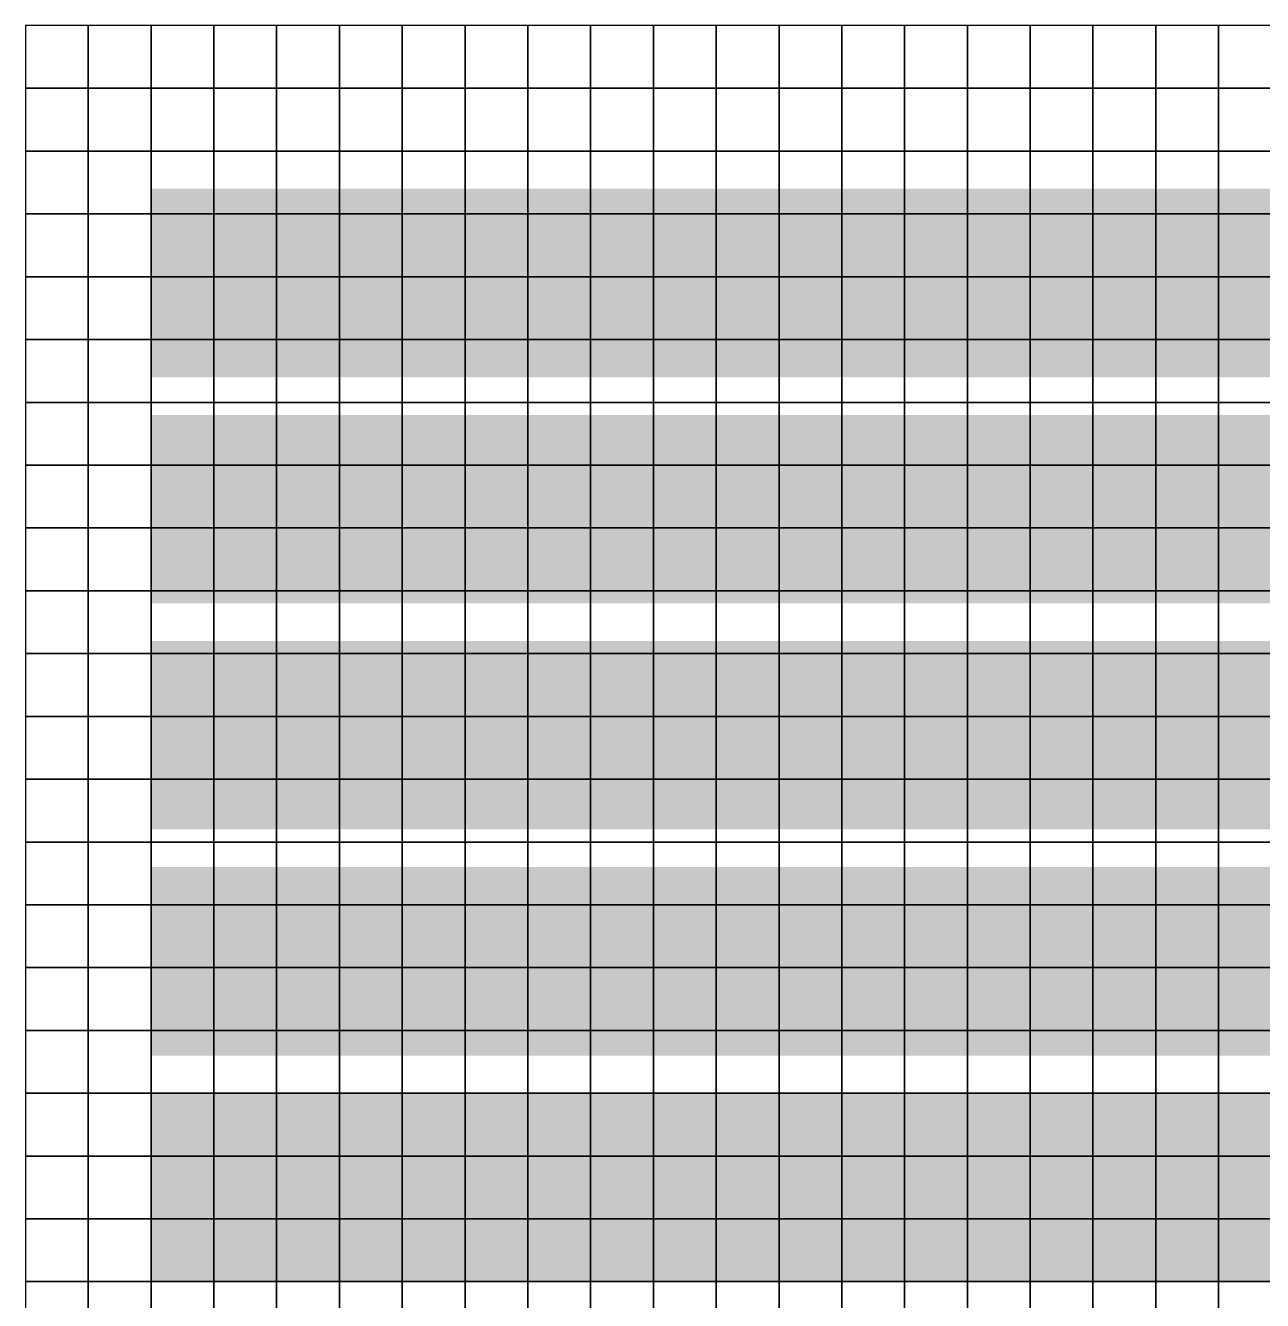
# Model space of a CAD drawing. Header units: metres. Extents: x 0 to 400, y 0 to 400.
# Drawn here: x 0 to 197, y 197 to 400 of the extents above; entities that cross this region are included whole.
import ezdxf

# ---------------------------------------------------------------- set-up
doc = ezdxf.new("R2010")
doc.units = ezdxf.units.M

msp = doc.modelspace()

# ---------------------------------------------------------------- linework, layer by layer
at = {"layer": 'F0', "color": 1}
for points in [[(92, 344), (122, 344), (92, 374), (122, 374)], [(56, 308), (86, 308), (56, 338), (86, 338)], [(182, 308), (212, 308), (182, 338), (212, 338)], [(20, 272), (50, 272), (20, 302), (50, 302)], [(146, 272), (176, 272), (146, 302), (176, 302)], [(110, 236), (140, 236), (110, 266), (140, 266)], [(74, 200), (104, 200), (74, 230), (104, 230)]]:
    msp.add_solid(points, dxfattribs=at)
at = {"layer": 'F1', "color": 2}
for points in [[(56, 344), (86, 344), (56, 374), (86, 374)], [(182, 344), (212, 344), (182, 374), (212, 374)], [(20, 308), (50, 308), (20, 338), (50, 338)], [(146, 308), (176, 308), (146, 338), (176, 338)], [(110, 272), (140, 272), (110, 302), (140, 302)], [(74, 236), (104, 236), (74, 266), (104, 266)], [(38, 200), (68, 200), (38, 230), (68, 230)], [(164, 200), (194, 200), (164, 230), (194, 230)]]:
    msp.add_solid(points, dxfattribs=at)
at = {"layer": 'F2', "color": 3}
for points in [[(20, 344), (50, 344), (20, 374), (50, 374)], [(146, 344), (176, 344), (146, 374), (176, 374)], [(110, 308), (140, 308), (110, 338), (140, 338)], [(74, 272), (104, 272), (74, 302), (104, 302)], [(38, 236), (68, 236), (38, 266), (68, 266)], [(164, 236), (194, 236), (164, 266), (194, 266)], [(128, 200), (158, 200), (128, 230), (158, 230)]]:
    msp.add_solid(points, dxfattribs=at)
at = {"layer": 'F3', "color": 4}
for points in [[(110, 344), (140, 344), (110, 374), (140, 374)], [(74, 308), (104, 308), (74, 338), (104, 338)], [(38, 272), (68, 272), (38, 302), (68, 302)], [(164, 272), (194, 272), (164, 302), (194, 302)], [(128, 236), (158, 236), (128, 266), (158, 266)], [(92, 200), (122, 200), (92, 230), (122, 230)]]:
    msp.add_solid(points, dxfattribs=at)
at = {"layer": 'F4', "color": 5}
for points in [[(74, 344), (104, 344), (74, 374), (104, 374)], [(38, 308), (68, 308), (38, 338), (68, 338)], [(164, 308), (194, 308), (164, 338), (194, 338)], [(128, 272), (158, 272), (128, 302), (158, 302)], [(92, 236), (122, 236), (92, 266), (122, 266)], [(56, 200), (86, 200), (56, 230), (86, 230)], [(182, 200), (212, 200), (182, 230), (212, 230)]]:
    msp.add_solid(points, dxfattribs=at)
at = {"layer": 'F5', "color": 6}
for points in [[(38, 344), (68, 344), (38, 374), (68, 374)], [(164, 344), (194, 344), (164, 374), (194, 374)], [(128, 308), (158, 308), (128, 338), (158, 338)], [(92, 272), (122, 272), (92, 302), (122, 302)], [(56, 236), (86, 236), (56, 266), (86, 266)], [(182, 236), (212, 236), (182, 266), (212, 266)], [(20, 200), (50, 200), (20, 230), (50, 230)], [(146, 200), (176, 200), (146, 230), (176, 230)]]:
    msp.add_solid(points, dxfattribs=at)
at = {"layer": 'F6', "color": 7}
for points in [[(128, 344), (158, 344), (128, 374), (158, 374)], [(92, 308), (122, 308), (92, 338), (122, 338)], [(56, 272), (86, 272), (56, 302), (86, 302)], [(182, 272), (212, 272), (182, 302), (212, 302)], [(20, 236), (50, 236), (20, 266), (50, 266)], [(146, 236), (176, 236), (146, 266), (176, 266)], [(110, 200), (140, 200), (110, 230), (140, 230)]]:
    msp.add_solid(points, dxfattribs=at)
at = {"layer": 'SURF'}
for points in [[(0, 390, 0), (10, 390, 0), (10, 400, 0), (0, 400, 0)], [(10, 390, 0), (20, 390, 0), (20, 400, 0), (10, 400, 0)], [(20, 390, 0), (30, 390, 0), (30, 400, 0), (20, 400, 0)], [(30, 390, 0), (40, 390, 0), (40, 400, 0), (30, 400, 0)], [(40, 390, 0), (50, 390, 0), (50, 400, 0), (40, 400, 0)], [(50, 390, 0), (60, 390, 0), (60, 400, 0), (50, 400, 0)], [(60, 390, 0), (70, 390, 0), (70, 400, 0), (60, 400, 0)], [(70, 390, 0), (80, 390, 0), (80, 400, 0), (70, 400, 0)], [(80, 390, 0), (90, 390, 0), (90, 400, 0), (80, 400, 0)], [(90, 390, 0), (100, 390, 0.01), (100, 400, 0), (90, 400, 0)], [(100, 390, 0.01), (110, 390, 0.01), (110, 400, 0), (100, 400, 0)], [(110, 390, 0.01), (120, 390, 0.01), (120, 400, 0.01), (110, 400, 0)], [(120, 390, 0.01), (130, 390, 0.02), (130, 400, 0.01), (120, 400, 0.01)], [(130, 390, 0.02), (140, 390, 0.02), (140, 400, 0.01), (130, 400, 0.01)], [(140, 390, 0.02), (150, 390, 0.03), (150, 400, 0.01), (140, 400, 0.01)], [(150, 390, 0.03), (160, 390, 0.03), (160, 400, 0.01), (150, 400, 0.01)], [(160, 390, 0.03), (170, 390, 0.04), (170, 400, 0.02), (160, 400, 0.01)], [(170, 390, 0.04), (180, 390, 0.04), (180, 400, 0.02), (170, 400, 0.02)], [(180, 390, 0.04), (190, 390, 0.04), (190, 400, 0.02), (180, 400, 0.02)], [(190, 390, 0.04), (200, 390, 0.04), (200, 400, 0.02), (190, 400, 0.02)], [(0, 380, 0), (10, 380, 0), (10, 390, 0), (0, 390, 0)], [(10, 380, 0), (20, 380, 0), (20, 390, 0), (10, 390, 0)], [(20, 380, 0), (30, 380, 0), (30, 390, 0), (20, 390, 0)], [(30, 380, 0), (40, 380, 0), (40, 390, 0), (30, 390, 0)], [(40, 380, 0), (50, 380, 0), (50, 390, 0), (40, 390, 0)], [(50, 380, 0), (60, 380, 0), (60, 390, 0), (50, 390, 0)], [(60, 380, 0), (70, 380, 0), (70, 390, 0), (60, 390, 0)], [(70, 380, 0), (80, 380, 0.01), (80, 390, 0), (70, 390, 0)], [(80, 380, 0.01), (90, 380, 0.01), (90, 390, 0), (80, 390, 0)], [(90, 380, 0.01), (100, 380, 0.01), (100, 390, 0.01), (90, 390, 0)], [(100, 380, 0.01), (110, 380, 0.02), (110, 390, 0.01), (100, 390, 0.01)], [(110, 380, 0.02), (120, 380, 0.03), (120, 390, 0.01), (110, 390, 0.01)], [(120, 380, 0.03), (130, 380, 0.03), (130, 390, 0.02), (120, 390, 0.01)], [(130, 380, 0.03), (140, 380, 0.04), (140, 390, 0.02), (130, 390, 0.02)], [(140, 380, 0.04), (150, 380, 0.06), (150, 390, 0.03), (140, 390, 0.02)], [(150, 380, 0.06), (160, 380, 0.07), (160, 390, 0.03), (150, 390, 0.03)], [(160, 380, 0.07), (170, 380, 0.08), (170, 390, 0.04), (160, 390, 0.03)], [(170, 380, 0.08), (180, 380, 0.08), (180, 390, 0.04), (170, 390, 0.04)], [(180, 380, 0.08), (190, 380, 0.09), (190, 390, 0.04), (180, 390, 0.04)], [(190, 380, 0.09), (200, 380, 0.09), (200, 390, 0.04), (190, 390, 0.04)], [(0, 370, 0), (10, 370, 0), (10, 380, 0), (0, 380, 0)], [(10, 370, 0), (20, 370, 0), (20, 380, 0), (10, 380, 0)], [(20, 370, 0), (30, 370, 0), (30, 380, 0), (20, 380, 0)], [(30, 370, 0), (40, 370, 0), (40, 380, 0), (30, 380, 0)], [(40, 370, 0), (50, 370, 0), (50, 380, 0), (40, 380, 0)], [(50, 370, 0), (60, 370, 0), (60, 380, 0), (50, 380, 0)], [(60, 370, 0), (70, 370, 0.01), (70, 380, 0), (60, 380, 0)], [(70, 370, 0.01), (80, 370, 0.01), (80, 380, 0.01), (70, 380, 0)], [(80, 370, 0.01), (90, 370, 0.02), (90, 380, 0.01), (80, 380, 0.01)], [(90, 370, 0.02), (100, 370, 0.03), (100, 380, 0.01), (90, 380, 0.01)], [(100, 370, 0.03), (110, 370, 0.04), (110, 380, 0.02), (100, 380, 0.01)], [(110, 370, 0.04), (120, 370, 0.05), (120, 380, 0.03), (110, 380, 0.02)], [(120, 370, 0.05), (130, 370, 0.07), (130, 380, 0.03), (120, 380, 0.03)], [(130, 370, 0.07), (140, 370, 0.09), (140, 380, 0.04), (130, 380, 0.03)], [(140, 370, 0.09), (150, 370, 0.11), (150, 380, 0.06), (140, 380, 0.04)], [(150, 370, 0.11), (160, 370, 0.13), (160, 380, 0.07), (150, 380, 0.06)], [(160, 370, 0.13), (170, 370, 0.15), (170, 380, 0.08), (160, 380, 0.07)], [(170, 370, 0.15), (180, 370, 0.17), (180, 380, 0.08), (170, 380, 0.08)], [(180, 370, 0.17), (190, 370, 0.18), (190, 380, 0.09), (180, 380, 0.08)], [(190, 370, 0.18), (200, 370, 0.19), (200, 380, 0.09), (190, 380, 0.09)], [(0, 360, 0), (10, 360, 0), (10, 370, 0), (0, 370, 0)], [(10, 360, 0), (20, 360, 0), (20, 370, 0), (10, 370, 0)], [(20, 360, 0), (30, 360, 0), (30, 370, 0), (20, 370, 0)], [(30, 360, 0), (40, 360, 0), (40, 370, 0), (30, 370, 0)], [(40, 360, 0), (50, 360, 0), (50, 370, 0), (40, 370, 0)], [(50, 360, 0), (60, 360, 0.01), (60, 370, 0), (50, 370, 0)], [(60, 360, 0.01), (70, 360, 0.01), (70, 370, 0.01), (60, 370, 0)], [(70, 360, 0.01), (80, 360, 0.02), (80, 370, 0.01), (70, 370, 0.01)], [(80, 360, 0.02), (90, 360, 0.03), (90, 370, 0.02), (80, 370, 0.01)], [(90, 360, 0.03), (100, 360, 0.05), (100, 370, 0.03), (90, 370, 0.02)], [(100, 360, 0.05), (110, 360, 0.07), (110, 370, 0.04), (100, 370, 0.03)], [(110, 360, 0.07), (120, 360, 0.1), (120, 370, 0.05), (110, 370, 0.04)], [(120, 360, 0.1), (130, 360, 0.13), (130, 370, 0.07), (120, 370, 0.05)], [(130, 360, 0.13), (140, 360, 0.17), (140, 370, 0.09), (130, 370, 0.07)], [(140, 360, 0.17), (150, 360, 0.22), (150, 370, 0.11), (140, 370, 0.09)], [(150, 360, 0.22), (160, 360, 0.26), (160, 370, 0.13), (150, 370, 0.11)], [(160, 360, 0.26), (170, 360, 0.3), (170, 370, 0.15), (160, 370, 0.13)], [(170, 360, 0.3), (180, 360, 0.33), (180, 370, 0.17), (170, 370, 0.15)], [(180, 360, 0.33), (190, 360, 0.35), (190, 370, 0.18), (180, 370, 0.17)], [(190, 360, 0.35), (200, 360, 0.36), (200, 370, 0.19), (190, 370, 0.18)], [(0, 350, 0), (10, 350, 0), (10, 360, 0), (0, 360, 0)], [(10, 350, 0), (20, 350, 0), (20, 360, 0), (10, 360, 0)], [(20, 350, 0), (30, 350, 0), (30, 360, 0), (20, 360, 0)], [(30, 350, 0), (40, 350, 0), (40, 360, 0), (30, 360, 0)], [(40, 350, 0), (50, 350, 0.01), (50, 360, 0), (40, 360, 0)], [(50, 350, 0.01), (60, 350, 0.01), (60, 360, 0.01), (50, 360, 0)], [(60, 350, 0.01), (70, 350, 0.02), (70, 360, 0.01), (60, 360, 0.01)], [(70, 350, 0.02), (80, 350, 0.04), (80, 360, 0.02), (70, 360, 0.01)], [(80, 350, 0.04), (90, 350, 0.06), (90, 360, 0.03), (80, 360, 0.02)], [(90, 350, 0.06), (100, 350, 0.09), (100, 360, 0.05), (90, 360, 0.03)], [(100, 350, 0.09), (110, 350, 0.13), (110, 360, 0.07), (100, 360, 0.05)], [(110, 350, 0.13), (120, 350, 0.19), (120, 360, 0.1), (110, 360, 0.07)], [(120, 350, 0.19), (130, 350, 0.25), (130, 360, 0.13), (120, 360, 0.1)], [(130, 350, 0.25), (140, 350, 0.32), (140, 360, 0.17), (130, 360, 0.13)], [(140, 350, 0.32), (150, 350, 0.4), (150, 360, 0.22), (140, 360, 0.17)], [(150, 350, 0.4), (160, 350, 0.48), (160, 360, 0.26), (150, 360, 0.22)], [(160, 350, 0.48), (170, 350, 0.56), (170, 360, 0.3), (160, 360, 0.26)], [(170, 350, 0.56), (180, 350, 0.62), (180, 360, 0.33), (170, 360, 0.3)], [(180, 350, 0.62), (190, 350, 0.65), (190, 360, 0.35), (180, 360, 0.33)], [(190, 350, 0.65), (200, 350, 0.67), (200, 360, 0.36), (190, 360, 0.35)], [(0, 340, 0), (10, 340, 0), (10, 350, 0), (0, 350, 0)], [(10, 340, 0), (20, 340, 0), (20, 350, 0), (10, 350, 0)], [(20, 340, 0), (30, 340, 0), (30, 350, 0), (20, 350, 0)], [(30, 340, 0), (40, 340, 0.01), (40, 350, 0), (30, 350, 0)], [(40, 340, 0.01), (50, 340, 0.01), (50, 350, 0.01), (40, 350, 0)], [(50, 340, 0.01), (60, 340, 0.02), (60, 350, 0.01), (50, 350, 0.01)], [(60, 340, 0.02), (70, 340, 0.04), (70, 350, 0.02), (60, 350, 0.01)], [(70, 340, 0.04), (80, 340, 0.07), (80, 350, 0.04), (70, 350, 0.02)], [(80, 340, 0.07), (90, 340, 0.11), (90, 350, 0.06), (80, 350, 0.04)], [(90, 340, 0.11), (100, 340, 0.16), (100, 350, 0.09), (90, 350, 0.06)], [(100, 340, 0.16), (110, 340, 0.24), (110, 350, 0.13), (100, 350, 0.09)], [(110, 340, 0.24), (120, 340, 0.33), (120, 350, 0.19), (110, 350, 0.13)], [(120, 340, 0.33), (130, 340, 0.45), (130, 350, 0.25), (120, 350, 0.19)], [(130, 340, 0.45), (140, 340, 0.58), (140, 350, 0.32), (130, 350, 0.25)], [(140, 340, 0.58), (150, 340, 0.72), (150, 350, 0.4), (140, 350, 0.32)], [(150, 340, 0.72), (160, 340, 0.86), (160, 350, 0.48), (150, 350, 0.4)], [(160, 340, 0.86), (170, 340, 0.99), (170, 350, 0.56), (160, 350, 0.48)], [(170, 340, 0.99), (180, 340, 1.1), (180, 350, 0.62), (170, 350, 0.56)], [(180, 340, 1.1), (190, 340, 1.17), (190, 350, 0.65), (180, 350, 0.62)], [(190, 340, 1.17), (200, 340, 1.19), (200, 350, 0.67), (190, 350, 0.65)], [(0, 330, 0), (10, 330, 0), (10, 340, 0), (0, 340, 0)], [(10, 330, 0), (20, 330, 0), (20, 340, 0), (10, 340, 0)], [(20, 330, 0), (30, 330, 0.01), (30, 340, 0), (20, 340, 0)], [(30, 330, 0.01), (40, 330, 0.01), (40, 340, 0.01), (30, 340, 0)], [(40, 330, 0.01), (50, 330, 0.02), (50, 340, 0.01), (40, 340, 0.01)], [(50, 330, 0.02), (60, 330, 0.04), (60, 340, 0.02), (50, 340, 0.01)], [(60, 330, 0.04), (70, 330, 0.07), (70, 340, 0.04), (60, 340, 0.02)], [(70, 330, 0.07), (80, 330, 0.11), (80, 340, 0.07), (70, 340, 0.04)], [(80, 330, 0.11), (90, 330, 0.18), (90, 340, 0.11), (80, 340, 0.07)], [(90, 330, 0.18), (100, 330, 0.28), (100, 340, 0.16), (90, 340, 0.11)], [(100, 330, 0.28), (110, 330, 0.4), (110, 340, 0.24), (100, 340, 0.16)], [(110, 330, 0.4), (120, 330, 0.57), (120, 340, 0.33), (110, 340, 0.24)], [(120, 330, 0.57), (130, 330, 0.77), (130, 340, 0.45), (120, 340, 0.33)], [(130, 330, 0.77), (140, 330, 0.99), (140, 340, 0.58), (130, 340, 0.45)], [(140, 330, 0.99), (150, 330, 1.24), (150, 340, 0.72), (140, 340, 0.58)], [(150, 330, 1.24), (160, 330, 1.48), (160, 340, 0.86), (150, 340, 0.72)], [(160, 330, 1.48), (170, 330, 1.71), (170, 340, 0.99), (160, 340, 0.86)], [(170, 330, 1.71), (180, 330, 1.89), (180, 340, 1.1), (170, 340, 0.99)], [(180, 330, 1.89), (190, 330, 2), (190, 340, 1.17), (180, 340, 1.1)], [(190, 330, 2), (200, 330, 2.04), (200, 340, 1.19), (190, 340, 1.17)], [(0, 320, 0), (10, 320, 0), (10, 330, 0), (0, 330, 0)], [(10, 320, 0), (20, 320, 0.01), (20, 330, 0), (10, 330, 0)], [(20, 320, 0.01), (30, 320, 0.01), (30, 330, 0.01), (20, 330, 0)], [(30, 320, 0.01), (40, 320, 0.02), (40, 330, 0.01), (30, 330, 0.01)], [(40, 320, 0.02), (50, 320, 0.04), (50, 330, 0.02), (40, 330, 0.01)], [(50, 320, 0.04), (60, 320, 0.07), (60, 330, 0.04), (50, 330, 0.02)], [(60, 320, 0.07), (70, 320, 0.11), (70, 330, 0.07), (60, 330, 0.04)], [(70, 320, 0.11), (80, 320, 0.19), (80, 330, 0.11), (70, 330, 0.07)], [(80, 320, 0.19), (90, 320, 0.3), (90, 330, 0.18), (80, 330, 0.11)], [(90, 320, 0.3), (100, 320, 0.46), (100, 330, 0.28), (90, 330, 0.18)], [(100, 320, 0.46), (110, 320, 0.67), (110, 330, 0.4), (100, 330, 0.28)], [(110, 320, 0.67), (120, 320, 0.94), (120, 330, 0.57), (110, 330, 0.4)], [(120, 320, 0.94), (130, 320, 1.26), (130, 330, 0.77), (120, 330, 0.57)], [(130, 320, 1.26), (140, 320, 1.64), (140, 330, 0.99), (130, 330, 0.77)], [(140, 320, 1.64), (150, 320, 2.04), (150, 330, 1.24), (140, 330, 0.99)], [(150, 320, 2.04), (160, 320, 2.45), (160, 330, 1.48), (150, 330, 1.24)], [(160, 320, 2.45), (170, 320, 2.81), (170, 330, 1.71), (160, 330, 1.48)], [(170, 320, 2.81), (180, 320, 3.11), (180, 330, 1.89), (170, 330, 1.71)], [(180, 320, 3.11), (190, 320, 3.3), (190, 330, 2), (180, 330, 1.89)], [(190, 320, 3.3), (200, 320, 3.37), (200, 330, 2.04), (190, 330, 2)], [(0, 310, 0), (10, 310, 0), (10, 320, 0), (0, 320, 0)], [(10, 310, 0), (20, 310, 0.01), (20, 320, 0.01), (10, 320, 0)], [(20, 310, 0.01), (30, 310, 0.02), (30, 320, 0.01), (20, 320, 0.01)], [(30, 310, 0.02), (40, 310, 0.03), (40, 320, 0.02), (30, 320, 0.01)], [(40, 310, 0.03), (50, 310, 0.06), (50, 320, 0.04), (40, 320, 0.02)], [(50, 310, 0.06), (60, 310, 0.11), (60, 320, 0.07), (50, 320, 0.04)], [(60, 310, 0.11), (70, 310, 0.18), (70, 320, 0.11), (60, 320, 0.07)], [(70, 310, 0.18), (80, 310, 0.3), (80, 320, 0.19), (70, 320, 0.11)], [(80, 310, 0.3), (90, 310, 0.47), (90, 320, 0.3), (80, 320, 0.19)], [(90, 310, 0.47), (100, 310, 0.72), (100, 320, 0.46), (90, 320, 0.3)], [(100, 310, 0.72), (110, 310, 1.06), (110, 320, 0.67), (100, 320, 0.46)], [(110, 310, 1.06), (120, 310, 1.48), (120, 320, 0.94), (110, 320, 0.67)], [(120, 310, 1.48), (130, 310, 2), (130, 320, 1.26), (120, 320, 0.94)], [(130, 310, 2), (140, 310, 2.6), (140, 320, 1.64), (130, 320, 1.26)], [(140, 310, 2.6), (150, 310, 3.24), (150, 320, 2.04), (140, 320, 1.64)], [(150, 310, 3.24), (160, 310, 3.87), (160, 320, 2.45), (150, 320, 2.04)], [(160, 310, 3.87), (170, 310, 4.46), (170, 320, 2.81), (160, 320, 2.45)], [(170, 310, 4.46), (180, 310, 4.93), (180, 320, 3.11), (170, 320, 2.81)], [(180, 310, 4.93), (190, 310, 5.23), (190, 320, 3.3), (180, 320, 3.11)], [(190, 310, 5.23), (200, 310, 5.34), (200, 320, 3.37), (190, 320, 3.3)], [(0, 300, 0), (10, 300, 0.01), (10, 310, 0), (0, 310, 0)], [(10, 300, 0.01), (20, 300, 0.01), (20, 310, 0.01), (10, 310, 0)], [(20, 300, 0.01), (30, 300, 0.03), (30, 310, 0.02), (20, 310, 0.01)], [(30, 300, 0.03), (40, 300, 0.05), (40, 310, 0.03), (30, 310, 0.02)], [(40, 300, 0.05), (50, 300, 0.09), (50, 310, 0.06), (40, 310, 0.03)], [(50, 300, 0.09), (60, 300, 0.16), (60, 310, 0.11), (50, 310, 0.06)], [(60, 300, 0.16), (70, 300, 0.28), (70, 310, 0.18), (60, 310, 0.11)], [(70, 300, 0.28), (80, 300, 0.46), (80, 310, 0.3), (70, 310, 0.18)], [(80, 300, 0.46), (90, 300, 0.72), (90, 310, 0.47), (80, 310, 0.3)], [(90, 300, 0.72), (100, 300, 1.1), (100, 310, 0.72), (90, 310, 0.47)], [(100, 300, 1.1), (110, 300, 1.61), (110, 310, 1.06), (100, 310, 0.72)], [(110, 300, 1.61), (120, 300, 2.26), (120, 310, 1.48), (110, 310, 1.06)], [(120, 300, 2.26), (130, 300, 3.05), (130, 310, 2), (120, 310, 1.48)], [(130, 300, 3.05), (140, 300, 3.95), (140, 310, 2.6), (130, 310, 2)], [(140, 300, 3.95), (150, 300, 4.93), (150, 310, 3.24), (140, 310, 2.6)], [(150, 300, 4.93), (160, 300, 5.9), (160, 310, 3.87), (150, 310, 3.24)], [(160, 300, 5.9), (170, 300, 6.78), (170, 310, 4.46), (160, 310, 3.87)], [(170, 300, 6.78), (180, 300, 7.5), (180, 310, 4.93), (170, 310, 4.46)], [(180, 300, 7.5), (190, 300, 7.96), (190, 310, 5.23), (180, 310, 4.93)], [(190, 300, 7.96), (200, 300, 8.12), (200, 310, 5.34), (190, 310, 5.23)], [(0, 290, 0), (10, 290, 0.01), (10, 300, 0.01), (0, 300, 0)], [(10, 290, 0.01), (20, 290, 0.02), (20, 300, 0.01), (10, 300, 0.01)], [(20, 290, 0.02), (30, 290, 0.04), (30, 300, 0.03), (20, 300, 0.01)], [(30, 290, 0.04), (40, 290, 0.07), (40, 300, 0.05), (30, 300, 0.03)], [(40, 290, 0.07), (50, 290, 0.13), (50, 300, 0.09), (40, 300, 0.05)], [(50, 290, 0.13), (60, 290, 0.24), (60, 300, 0.16), (50, 300, 0.09)], [(60, 290, 0.24), (70, 290, 0.4), (70, 300, 0.28), (60, 300, 0.16)], [(70, 290, 0.4), (80, 290, 0.67), (80, 300, 0.46), (70, 300, 0.28)], [(80, 290, 0.67), (90, 290, 1.06), (90, 300, 0.72), (80, 300, 0.46)], [(90, 290, 1.06), (100, 290, 1.61), (100, 300, 1.1), (90, 300, 0.72)], [(100, 290, 1.61), (110, 290, 2.35), (110, 300, 1.61), (100, 300, 1.1)], [(110, 290, 2.35), (120, 290, 3.3), (120, 300, 2.26), (110, 300, 1.61)], [(120, 290, 3.3), (130, 290, 4.46), (130, 300, 3.05), (120, 300, 2.26)], [(130, 290, 4.46), (140, 290, 5.78), (140, 300, 3.95), (130, 300, 3.05)], [(140, 290, 5.78), (150, 290, 7.2), (150, 300, 4.93), (140, 300, 3.95)], [(150, 290, 7.2), (160, 290, 8.62), (160, 300, 5.9), (150, 300, 4.93)], [(160, 290, 8.62), (170, 290, 9.92), (170, 300, 6.78), (160, 300, 5.9)], [(170, 290, 9.92), (180, 290, 10.96), (180, 300, 7.5), (170, 300, 6.78)], [(180, 290, 10.96), (190, 290, 11.64), (190, 300, 7.96), (180, 300, 7.5)], [(190, 290, 11.64), (200, 290, 11.87), (200, 300, 8.12), (190, 300, 7.96)], [(0, 280, 0.01), (10, 280, 0.01), (10, 290, 0.01), (0, 290, 0)], [(10, 280, 0.01), (20, 280, 0.03), (20, 290, 0.02), (10, 290, 0.01)], [(20, 280, 0.03), (30, 280, 0.05), (30, 290, 0.04), (20, 290, 0.02)], [(30, 280, 0.05), (40, 280, 0.1), (40, 290, 0.07), (30, 290, 0.04)], [(40, 280, 0.1), (50, 280, 0.19), (50, 290, 0.13), (40, 290, 0.07)], [(50, 280, 0.19), (60, 280, 0.33), (60, 290, 0.24), (50, 290, 0.13)], [(60, 280, 0.33), (70, 280, 0.57), (70, 290, 0.4), (60, 290, 0.24)], [(70, 280, 0.57), (80, 280, 0.94), (80, 290, 0.67), (70, 290, 0.4)], [(80, 280, 0.94), (90, 280, 1.48), (90, 290, 1.06), (80, 290, 0.67)], [(90, 280, 1.48), (100, 280, 2.26), (100, 290, 1.61), (90, 290, 1.06)], [(100, 280, 2.26), (110, 280, 3.3), (110, 290, 2.35), (100, 290, 1.61)], [(110, 280, 3.3), (120, 280, 4.64), (120, 290, 3.3), (110, 290, 2.35)], [(120, 280, 4.64), (130, 280, 6.26), (130, 290, 4.46), (120, 290, 3.3)], [(130, 280, 6.26), (140, 280, 8.12), (140, 290, 5.78), (130, 290, 4.46)], [(140, 280, 8.12), (150, 280, 10.12), (150, 290, 7.2), (140, 290, 5.78)], [(150, 280, 10.12), (160, 280, 12.11), (160, 290, 8.62), (150, 290, 7.2)], [(160, 280, 12.11), (170, 280, 13.93), (170, 290, 9.92), (160, 290, 8.62)], [(170, 280, 13.93), (180, 280, 15.4), (180, 290, 10.96), (170, 290, 9.92)], [(180, 280, 15.4), (190, 280, 16.35), (190, 290, 11.64), (180, 290, 10.96)], [(190, 280, 16.35), (200, 280, 16.68), (200, 290, 11.87), (190, 290, 11.64)], [(0, 270, 0.01), (10, 270, 0.02), (10, 280, 0.01), (0, 280, 0.01)], [(10, 270, 0.02), (20, 270, 0.03), (20, 280, 0.03), (10, 280, 0.01)], [(20, 270, 0.03), (30, 270, 0.07), (30, 280, 0.05), (20, 280, 0.03)], [(30, 270, 0.07), (40, 270, 0.13), (40, 280, 0.1), (30, 280, 0.05)], [(40, 270, 0.13), (50, 270, 0.25), (50, 280, 0.19), (40, 280, 0.1)], [(50, 270, 0.25), (60, 270, 0.45), (60, 280, 0.33), (50, 280, 0.19)], [(60, 270, 0.45), (70, 270, 0.77), (70, 280, 0.57), (60, 280, 0.33)], [(70, 270, 0.77), (80, 270, 1.26), (80, 280, 0.94), (70, 280, 0.57)], [(80, 270, 1.26), (90, 270, 2), (90, 280, 1.48), (80, 280, 0.94)], [(90, 270, 2), (100, 270, 3.05), (100, 280, 2.26), (90, 280, 1.48)], [(100, 270, 3.05), (110, 270, 4.46), (110, 280, 3.3), (100, 280, 2.26)], [(110, 270, 4.46), (120, 270, 6.26), (120, 280, 4.64), (110, 280, 3.3)], [(120, 270, 6.26), (130, 270, 8.45), (130, 280, 6.26), (120, 280, 4.64)], [(130, 270, 8.45), (140, 270, 10.96), (140, 280, 8.12), (130, 280, 6.26)], [(140, 270, 10.96), (150, 270, 13.66), (150, 280, 10.12), (140, 280, 8.12)], [(150, 270, 13.66), (160, 270, 16.35), (160, 280, 12.11), (150, 280, 10.12)], [(160, 270, 16.35), (170, 270, 18.81), (170, 280, 13.93), (160, 280, 12.11)], [(170, 270, 18.81), (180, 270, 20.79), (180, 280, 15.4), (170, 280, 13.93)], [(180, 270, 20.79), (190, 270, 22.07), (190, 280, 16.35), (180, 280, 15.4)], [(190, 270, 22.07), (200, 270, 22.52), (200, 280, 16.68), (190, 280, 16.35)], [(0, 260, 0.01), (10, 260, 0.02), (10, 270, 0.02), (0, 270, 0.01)], [(10, 260, 0.02), (20, 260, 0.04), (20, 270, 0.03), (10, 270, 0.02)], [(20, 260, 0.04), (30, 260, 0.09), (30, 270, 0.07), (20, 270, 0.03)], [(30, 260, 0.09), (40, 260, 0.17), (40, 270, 0.13), (30, 270, 0.07)], [(40, 260, 0.17), (50, 260, 0.32), (50, 270, 0.25), (40, 270, 0.13)], [(50, 260, 0.32), (60, 260, 0.58), (60, 270, 0.45), (50, 270, 0.25)], [(60, 260, 0.58), (70, 260, 0.99), (70, 270, 0.77), (60, 270, 0.45)], [(70, 260, 0.99), (80, 260, 1.64), (80, 270, 1.26), (70, 270, 0.77)], [(80, 260, 1.64), (90, 260, 2.6), (90, 270, 2), (80, 270, 1.26)], [(90, 260, 2.6), (100, 260, 3.95), (100, 270, 3.05), (90, 270, 2)], [(100, 260, 3.95), (110, 260, 5.78), (110, 270, 4.46), (100, 270, 3.05)], [(110, 260, 5.78), (120, 260, 8.12), (120, 270, 6.26), (110, 270, 4.46)], [(120, 260, 8.12), (130, 260, 10.96), (130, 270, 8.45), (120, 270, 6.26)], [(130, 260, 10.96), (140, 260, 14.22), (140, 270, 10.96), (130, 270, 8.45)], [(140, 260, 14.22), (150, 260, 17.71), (150, 270, 13.66), (140, 270, 10.96)], [(150, 260, 17.71), (160, 260, 21.21), (160, 270, 16.35), (150, 270, 13.66)], [(160, 260, 21.21), (170, 260, 24.39), (170, 270, 18.81), (160, 270, 16.35)], [(170, 260, 24.39), (180, 260, 26.96), (180, 270, 20.79), (170, 270, 18.81)], [(180, 260, 26.96), (190, 260, 28.63), (190, 270, 22.07), (180, 270, 20.79)], [(190, 260, 28.63), (200, 260, 29.21), (200, 270, 22.52), (190, 270, 22.07)], [(0, 250, 0.01), (10, 250, 0.03), (10, 260, 0.02), (0, 260, 0.01)], [(10, 250, 0.03), (20, 250, 0.06), (20, 260, 0.04), (10, 260, 0.02)], [(20, 250, 0.06), (30, 250, 0.11), (30, 260, 0.09), (20, 260, 0.04)], [(30, 250, 0.11), (40, 250, 0.22), (40, 260, 0.17), (30, 260, 0.09)], [(40, 250, 0.22), (50, 250, 0.4), (50, 260, 0.32), (40, 260, 0.17)], [(50, 250, 0.4), (60, 250, 0.72), (60, 260, 0.58), (50, 260, 0.32)], [(60, 250, 0.72), (70, 250, 1.24), (70, 260, 0.99), (60, 260, 0.58)], [(70, 250, 1.24), (80, 250, 2.04), (80, 260, 1.64), (70, 260, 0.99)], [(80, 250, 2.04), (90, 250, 3.24), (90, 260, 2.6), (80, 260, 1.64)], [(90, 250, 3.24), (100, 250, 4.93), (100, 260, 3.95), (90, 260, 2.6)], [(100, 250, 4.93), (110, 250, 7.2), (110, 260, 5.78), (100, 260, 3.95)], [(110, 250, 7.2), (120, 250, 10.12), (120, 260, 8.12), (110, 260, 5.78)], [(120, 250, 10.12), (130, 250, 13.66), (130, 260, 10.96), (120, 260, 8.12)], [(130, 250, 13.66), (140, 250, 17.71), (140, 260, 14.22), (130, 260, 10.96)], [(140, 250, 17.71), (150, 250, 22.07), (150, 260, 17.71), (140, 260, 14.22)], [(150, 250, 22.07), (160, 250, 26.43), (160, 260, 21.21), (150, 260, 17.71)], [(160, 250, 26.43), (170, 250, 30.4), (170, 260, 24.39), (160, 260, 21.21)], [(170, 250, 30.4), (180, 250, 33.59), (180, 260, 26.96), (170, 260, 24.39)], [(180, 250, 33.59), (190, 250, 35.67), (190, 260, 28.63), (180, 260, 26.96)], [(190, 250, 35.67), (200, 250, 36.39), (200, 260, 29.21), (190, 260, 28.63)], [(0, 240, 0.01), (10, 240, 0.03), (10, 250, 0.03), (0, 250, 0.01)], [(10, 240, 0.03), (20, 240, 0.07), (20, 250, 0.06), (10, 250, 0.03)], [(20, 240, 0.07), (30, 240, 0.13), (30, 250, 0.11), (20, 250, 0.06)], [(30, 240, 0.13), (40, 240, 0.26), (40, 250, 0.22), (30, 250, 0.11)], [(40, 240, 0.26), (50, 240, 0.48), (50, 250, 0.4), (40, 250, 0.22)], [(50, 240, 0.48), (60, 240, 0.86), (60, 250, 0.72), (50, 250, 0.4)], [(60, 240, 0.86), (70, 240, 1.48), (70, 250, 1.24), (60, 250, 0.72)], [(70, 240, 1.48), (80, 240, 2.45), (80, 250, 2.04), (70, 250, 1.24)], [(80, 240, 2.45), (90, 240, 3.87), (90, 250, 3.24), (80, 250, 2.04)], [(90, 240, 3.87), (100, 240, 5.9), (100, 250, 4.93), (90, 250, 3.24)], [(100, 240, 5.9), (110, 240, 8.62), (110, 250, 7.2), (100, 250, 4.93)], [(110, 240, 8.62), (120, 240, 12.11), (120, 250, 10.12), (110, 250, 7.2)], [(120, 240, 12.11), (130, 240, 16.35), (130, 250, 13.66), (120, 250, 10.12)], [(130, 240, 16.35), (140, 240, 21.21), (140, 250, 17.71), (130, 250, 13.66)], [(140, 240, 21.21), (150, 240, 26.43), (150, 250, 22.07), (140, 250, 17.71)], [(150, 240, 26.43), (160, 240, 31.64), (160, 250, 26.43), (150, 250, 22.07)], [(160, 240, 31.64), (170, 240, 36.39), (170, 250, 30.4), (160, 250, 26.43)], [(170, 240, 36.39), (180, 240, 40.22), (180, 250, 33.59), (170, 250, 30.4)], [(180, 240, 40.22), (190, 240, 42.71), (190, 250, 35.67), (180, 250, 33.59)], [(190, 240, 42.71), (200, 240, 43.57), (200, 250, 36.39), (190, 250, 35.67)], [(0, 230, 0.02), (10, 230, 0.04), (10, 240, 0.03), (0, 240, 0.01)], [(10, 230, 0.04), (20, 230, 0.08), (20, 240, 0.07), (10, 240, 0.03)], [(20, 230, 0.08), (30, 230, 0.15), (30, 240, 0.13), (20, 240, 0.07)], [(30, 230, 0.15), (40, 230, 0.3), (40, 240, 0.26), (30, 240, 0.13)], [(40, 230, 0.3), (50, 230, 0.56), (50, 240, 0.48), (40, 240, 0.26)], [(50, 230, 0.56), (60, 230, 0.99), (60, 240, 0.86), (50, 240, 0.48)], [(60, 230, 0.99), (70, 230, 1.71), (70, 240, 1.48), (60, 240, 0.86)], [(70, 230, 1.71), (80, 230, 2.81), (80, 240, 2.45), (70, 240, 1.48)], [(80, 230, 2.81), (90, 230, 4.46), (90, 240, 3.87), (80, 240, 2.45)], [(90, 230, 4.46), (100, 230, 6.78), (100, 240, 5.9), (90, 240, 3.87)], [(100, 230, 6.78), (110, 230, 9.92), (110, 240, 8.62), (100, 240, 5.9)], [(110, 230, 9.92), (120, 230, 13.93), (120, 240, 12.11), (110, 240, 8.62)], [(120, 230, 13.93), (130, 230, 18.81), (130, 240, 16.35), (120, 240, 12.11)], [(130, 230, 18.81), (140, 230, 24.39), (140, 240, 21.21), (130, 240, 16.35)], [(140, 230, 24.39), (150, 230, 30.4), (150, 240, 26.43), (140, 240, 21.21)], [(150, 230, 30.4), (160, 230, 36.39), (160, 240, 31.64), (150, 240, 26.43)], [(160, 230, 36.39), (170, 230, 41.86), (170, 240, 36.39), (160, 240, 31.64)], [(170, 230, 41.86), (180, 230, 46.26), (180, 240, 40.22), (170, 240, 36.39)], [(180, 230, 46.26), (190, 230, 49.12), (190, 240, 42.71), (180, 240, 40.22)], [(190, 230, 49.12), (200, 230, 50.12), (200, 240, 43.57), (190, 240, 42.71)], [(0, 220, 0.02), (10, 220, 0.04), (10, 230, 0.04), (0, 230, 0.02)], [(10, 220, 0.04), (20, 220, 0.08), (20, 230, 0.08), (10, 230, 0.04)], [(20, 220, 0.08), (30, 220, 0.17), (30, 230, 0.15), (20, 230, 0.08)], [(30, 220, 0.17), (40, 220, 0.33), (40, 230, 0.3), (30, 230, 0.15)], [(40, 220, 0.33), (50, 220, 0.62), (50, 230, 0.56), (40, 230, 0.3)], [(50, 220, 0.62), (60, 220, 1.1), (60, 230, 0.99), (50, 230, 0.56)], [(60, 220, 1.1), (70, 220, 1.89), (70, 230, 1.71), (60, 230, 0.99)], [(70, 220, 1.89), (80, 220, 3.11), (80, 230, 2.81), (70, 230, 1.71)], [(80, 220, 3.11), (90, 220, 4.93), (90, 230, 4.46), (80, 230, 2.81)], [(90, 220, 4.93), (100, 220, 7.5), (100, 230, 6.78), (90, 230, 4.46)], [(100, 220, 7.5), (110, 220, 10.96), (110, 230, 9.92), (100, 230, 6.78)], [(110, 220, 10.96), (120, 220, 15.4), (120, 230, 13.93), (110, 230, 9.92)], [(120, 220, 15.4), (130, 220, 20.79), (130, 230, 18.81), (120, 230, 13.93)], [(130, 220, 20.79), (140, 220, 26.96), (140, 230, 24.39), (130, 230, 18.81)], [(140, 220, 26.96), (150, 220, 33.59), (150, 230, 30.4), (140, 230, 24.39)], [(150, 220, 33.59), (160, 220, 40.22), (160, 230, 36.39), (150, 230, 30.4)], [(160, 220, 40.22), (170, 220, 46.26), (170, 230, 41.86), (160, 230, 36.39)], [(170, 220, 46.26), (180, 220, 51.13), (180, 230, 46.26), (170, 230, 41.86)], [(180, 220, 51.13), (190, 220, 54.29), (190, 230, 49.12), (180, 230, 46.26)], [(190, 220, 54.29), (200, 220, 55.39), (200, 230, 50.12), (190, 230, 49.12)], [(0, 210, 0.02), (10, 210, 0.04), (10, 220, 0.04), (0, 220, 0.02)], [(10, 210, 0.04), (20, 210, 0.09), (20, 220, 0.08), (10, 220, 0.04)], [(20, 210, 0.09), (30, 210, 0.18), (30, 220, 0.17), (20, 220, 0.08)], [(30, 210, 0.18), (40, 210, 0.35), (40, 220, 0.33), (30, 220, 0.17)], [(40, 210, 0.35), (50, 210, 0.65), (50, 220, 0.62), (40, 220, 0.33)], [(50, 210, 0.65), (60, 210, 1.17), (60, 220, 1.1), (50, 220, 0.62)], [(60, 210, 1.17), (70, 210, 2), (70, 220, 1.89), (60, 220, 1.1)], [(70, 210, 2), (80, 210, 3.3), (80, 220, 3.11), (70, 220, 1.89)], [(80, 210, 3.3), (90, 210, 5.23), (90, 220, 4.93), (80, 220, 3.11)], [(90, 210, 5.23), (100, 210, 7.96), (100, 220, 7.5), (90, 220, 4.93)], [(100, 210, 7.96), (110, 210, 11.64), (110, 220, 10.96), (100, 220, 7.5)], [(110, 210, 11.64), (120, 210, 16.35), (120, 220, 15.4), (110, 220, 10.96)], [(120, 210, 16.35), (130, 210, 22.07), (130, 220, 20.79), (120, 220, 15.4)], [(130, 210, 22.07), (140, 210, 28.63), (140, 220, 26.96), (130, 220, 20.79)], [(140, 210, 28.63), (150, 210, 35.67), (150, 220, 33.59), (140, 220, 26.96)], [(150, 210, 35.67), (160, 210, 42.71), (160, 220, 40.22), (150, 220, 33.59)], [(160, 210, 42.71), (170, 210, 49.12), (170, 220, 46.26), (160, 220, 40.22)], [(170, 210, 49.12), (180, 210, 54.29), (180, 220, 51.13), (170, 220, 46.26)], [(180, 210, 54.29), (190, 210, 57.65), (190, 220, 54.29), (180, 220, 51.13)], [(190, 210, 57.65), (200, 210, 58.81), (200, 220, 55.39), (190, 220, 54.29)], [(0, 200, 0.02), (10, 200, 0.04), (10, 210, 0.04), (0, 210, 0.02)], [(10, 200, 0.04), (20, 200, 0.09), (20, 210, 0.09), (10, 210, 0.04)], [(20, 200, 0.09), (30, 200, 0.19), (30, 210, 0.18), (20, 210, 0.09)], [(30, 200, 0.19), (40, 200, 0.36), (40, 210, 0.35), (30, 210, 0.18)], [(40, 200, 0.36), (50, 200, 0.67), (50, 210, 0.65), (40, 210, 0.35)], [(50, 200, 0.67), (60, 200, 1.19), (60, 210, 1.17), (50, 210, 0.65)], [(60, 200, 1.19), (70, 200, 2.04), (70, 210, 2), (60, 210, 1.17)], [(70, 200, 2.04), (80, 200, 3.37), (80, 210, 3.3), (70, 210, 2)], [(80, 200, 3.37), (90, 200, 5.34), (90, 210, 5.23), (80, 210, 3.3)], [(90, 200, 5.34), (100, 200, 8.12), (100, 210, 7.96), (90, 210, 5.23)], [(100, 200, 8.12), (110, 200, 11.87), (110, 210, 11.64), (100, 210, 7.96)], [(110, 200, 11.87), (120, 200, 16.68), (120, 210, 16.35), (110, 210, 11.64)], [(120, 200, 16.68), (130, 200, 22.52), (130, 210, 22.07), (120, 210, 16.35)], [(130, 200, 22.52), (140, 200, 29.21), (140, 210, 28.63), (130, 210, 22.07)], [(140, 200, 29.21), (150, 200, 36.39), (150, 210, 35.67), (140, 210, 28.63)], [(150, 200, 36.39), (160, 200, 43.57), (160, 210, 42.71), (150, 210, 35.67)], [(160, 200, 43.57), (170, 200, 50.12), (170, 210, 49.12), (160, 210, 42.71)], [(170, 200, 50.12), (180, 200, 55.39), (180, 210, 54.29), (170, 210, 49.12)], [(180, 200, 55.39), (190, 200, 58.81), (190, 210, 57.65), (180, 210, 54.29)], [(190, 200, 58.81), (200, 200, 60), (200, 210, 58.81), (190, 210, 57.65)], [(0, 190, 0.02), (10, 190, 0.04), (10, 200, 0.04), (0, 200, 0.02)], [(10, 190, 0.04), (20, 190, 0.09), (20, 200, 0.09), (10, 200, 0.04)], [(20, 190, 0.09), (30, 190, 0.18), (30, 200, 0.19), (20, 200, 0.09)], [(30, 190, 0.18), (40, 190, 0.35), (40, 200, 0.36), (30, 200, 0.19)], [(40, 190, 0.35), (50, 190, 0.65), (50, 200, 0.67), (40, 200, 0.36)], [(50, 190, 0.65), (60, 190, 1.17), (60, 200, 1.19), (50, 200, 0.67)], [(60, 190, 1.17), (70, 190, 2), (70, 200, 2.04), (60, 200, 1.19)], [(70, 190, 2), (80, 190, 3.3), (80, 200, 3.37), (70, 200, 2.04)], [(80, 190, 3.3), (90, 190, 5.23), (90, 200, 5.34), (80, 200, 3.37)], [(90, 190, 5.23), (100, 190, 7.96), (100, 200, 8.12), (90, 200, 5.34)], [(100, 190, 7.96), (110, 190, 11.64), (110, 200, 11.87), (100, 200, 8.12)], [(110, 190, 11.64), (120, 190, 16.35), (120, 200, 16.68), (110, 200, 11.87)], [(120, 190, 16.35), (130, 190, 22.07), (130, 200, 22.52), (120, 200, 16.68)], [(130, 190, 22.07), (140, 190, 28.63), (140, 200, 29.21), (130, 200, 22.52)], [(140, 190, 28.63), (150, 190, 35.67), (150, 200, 36.39), (140, 200, 29.21)], [(150, 190, 35.67), (160, 190, 42.71), (160, 200, 43.57), (150, 200, 36.39)], [(160, 190, 42.71), (170, 190, 49.12), (170, 200, 50.12), (160, 200, 43.57)], [(170, 190, 49.12), (180, 190, 54.29), (180, 200, 55.39), (170, 200, 50.12)], [(180, 190, 54.29), (190, 190, 57.65), (190, 200, 58.81), (180, 200, 55.39)], [(190, 190, 57.65), (200, 190, 58.81), (200, 200, 60), (190, 200, 58.81)]]:
    msp.add_3dface(points, dxfattribs=at)

doc.saveas('drawing.dxf')
